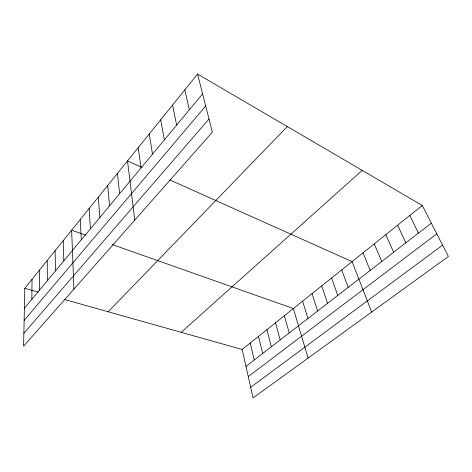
<?xml version="1.0" encoding="UTF-8"?>
<svg xmlns="http://www.w3.org/2000/svg" width="472" height="472" viewBox="0 0 472 472"><rect width="100%" height="100%" fill="white"/><g stroke="black" fill="none" stroke-linecap="round" stroke-linejoin="round"><path stroke-width="0.71" d="M39.483 290.132L39.536 270.013M31.819 299.348L32.055 279.282M24.78 288.303L23.6 346.177L212.365 132.136L197.556 74.08L24.78 288.303L38.261 292.097M24.373 308.31L202.6 93.851M24.125 320.447L205.698 105.988M23.866 333.315L209.013 118.997M108.206 311.78L287.312 126.567M181.218 332.329L362.207 170.362M242.154 349.475L422.275 205.491L448.4 256.473L253.11 397.92L242.154 349.475L64.717 299.543M245.977 366.384L431.314 223.132M248.278 376.556L436.789 233.823M250.697 387.276L442.6 245.151M85.745 235.203L71.632 230.218L73.927 289.106M112.454 244.638L293.36 308.541L308.104 358.089M142.137 167.507L127.499 160.946L134.774 220.117M169.938 179.968L352.065 261.612L371.665 312.051M197.556 74.08L422.275 205.491M409.784 215.468L418.41 233.103M397.63 225.185L405.855 242.809M385.795 234.649L393.642 252.249M374.261 243.871L381.742 261.447M363.021 252.856L370.16 270.397M341.693 269.907L348.188 287.383M331.562 278.002L337.763 295.437M321.674 285.902L327.592 303.301M312.016 293.625L317.662 310.977M302.582 301.165L307.968 318.47M284.345 315.744L289.242 332.943M275.53 322.789L280.191 339.934M266.91 329.68L271.353 346.772M258.479 336.424L262.703 353.451M250.231 343.02L254.249 359.988M184.829 89.863L189.372 109.764M172.551 105.085L176.628 125.098M160.698 119.776L164.345 139.883M149.252 133.971L152.491 154.149M138.196 147.683L141.045 167.92M117.451 173.401L119.617 193.703M107.716 185.472L109.575 205.786M98.282 197.172L99.846 217.492M89.131 208.518L90.423 228.832M80.252 219.533L81.284 239.829M63.26 240.596L63.82 260.845M55.124 250.685L55.472 270.893M47.218 260.485L47.359 280.651"/></g></svg>
